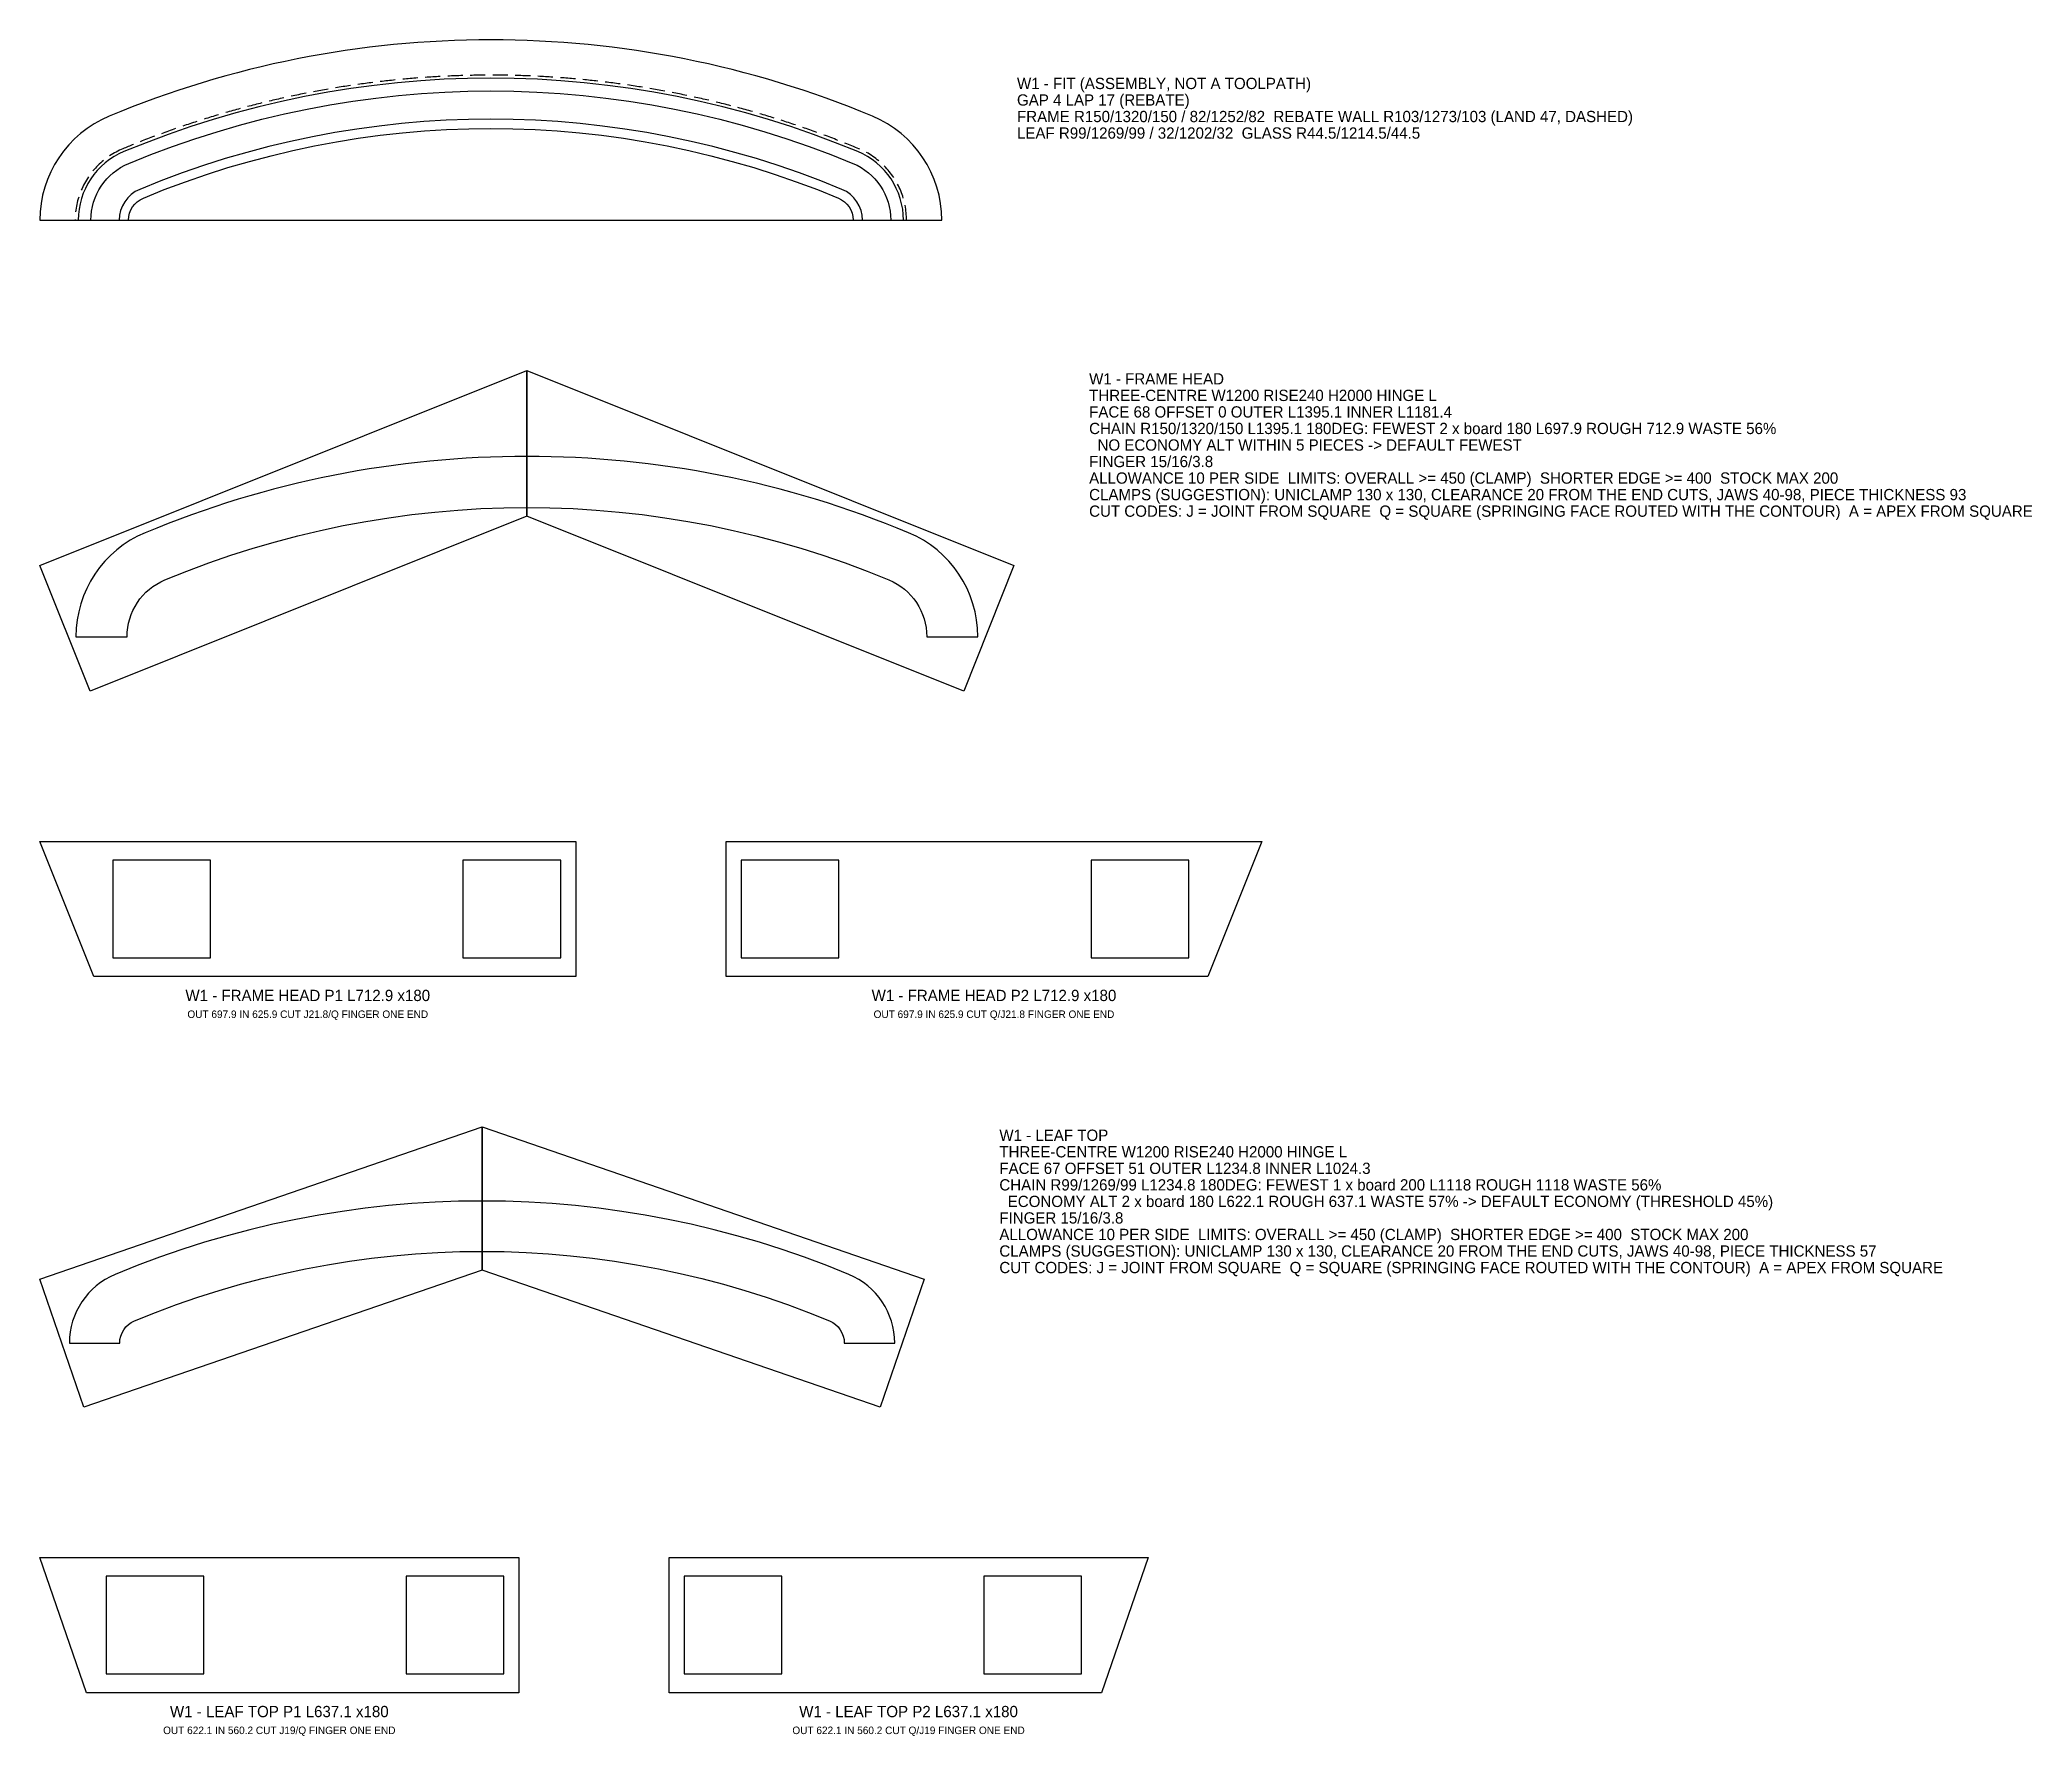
# Model space of a CAD drawing. Extents: x 0 to 2651, y -58 to 2199.
import ezdxf
from ezdxf.enums import TextEntityAlignment as Align

# ---------------------------------------------------------------- set-up
doc = ezdxf.new("R2010")
doc.units = 0
for name, color, linetype in [('ASSEMBLY', 8, 'CONTINUOUS'), ('CLAMPS', 3, 'CONTINUOUS'), ('CONTOUR', 7, 'CONTINUOUS'), ('FINGER', 1, 'CONTINUOUS'), ('FIT', 4, 'CONTINUOUS'), ('PIECES', 5, 'CONTINUOUS'), ('TEXT', 94, 'CONTINUOUS')]:
    doc.layers.add(name, color=color, linetype=linetype)

msp = doc.modelspace()

# ---------------------------------------------------------------- linework, layer by layer
at = {"layer": 'ASSEMBLY'}
for points in [[(647.986168, 1565.16787), (66.850322, 1332.713531), (0, 1499.839336), (647.986168, 1759.033803)], [(1229.122013, 1332.713531), (647.986168, 1565.16787), (647.986168, 1759.033803), (1295.972335, 1499.839336)], [(588.262987, 562.345636), (58.592329, 380), (0, 550.196765), (588.262987, 752.713531)], [(1117.933644, 380), (588.262987, 562.345636), (588.262987, 752.713531), (1176.525973, 550.196765)]]:
    msp.add_lwpolyline(points, close=True, dxfattribs=at)
at = {"layer": 'CLAMPS'}
for points in [[(97, 977.713531), (227, 977.713531), (227, 1107.713531), (97, 1107.713531)], [(562.902461, 977.713531), (692.902461, 977.713531), (692.902461, 1107.713531), (562.902461, 1107.713531)], [(932.902461, 977.713531), (1062.902461, 977.713531), (1062.902461, 1107.713531), (932.902461, 1107.713531)], [(1398.804922, 977.713531), (1528.804922, 977.713531), (1528.804922, 1107.713531), (1398.804922, 1107.713531)], [(88.360656, 25), (218.360656, 25), (218.360656, 155), (88.360656, 155)], [(487.146592, 25), (617.146592, 25), (617.146592, 155), (487.146592, 155)], [(857.146592, 25), (987.146592, 25), (987.146592, 155), (857.146592, 155)], [(1255.932528, 25), (1385.932528, 25), (1385.932528, 155), (1255.932528, 155)]]:
    msp.add_lwpolyline(points, close=True, dxfattribs=at)
at = {"layer": 'CONTOUR'}
for points in [[(1247.986168, 1404.873917, 0.302776), (1155.678475, 1543.335455, 0.2), (140.29386, 1543.335455, 0.302776), (47.986168, 1404.873917), (115.986168, 1404.873917, -0.302776), (166.447706, 1480.566225, -0.2), (1129.524629, 1480.566225, -0.302776), (1179.986168, 1404.873917)], [(1137.262987, 465.194756, 0.302776), (1076.33991, 556.579372, 0.2), (100.186064, 556.579372, 0.302776), (39.262987, 465.194756), (106.262987, 465.194756, -0.302776), (125.955294, 494.733218, -0.2), (1050.570679, 494.733218, -0.302776), (1070.262987, 465.194756)]]:
    msp.add_lwpolyline(points, format="xyb", close=True, dxfattribs=at)
at = {"layer": 'FINGER'}
for points in [[(647.986168, 1576.873917), (647.986168, 1644.873917)], [(588.262987, 587.194756), (588.262987, 654.194756)]]:
    msp.add_lwpolyline(points, dxfattribs=at)
at = {"layer": 'FIT'}
for points in [[(1200, 1959.033803, 0.302776), (1107.692308, 2097.495341, 0.2), (92.307692, 2097.495341, 0.302776), (0, 1959.033803), (68, 1959.033803, -0.302776), (118.461538, 2034.72611, -0.2), (1081.538462, 2034.72611, -0.302776), (1132, 1959.033803)], [(1149, 1959.033803, 0.302776), (1088.076923, 2050.418418, 0.2), (111.923077, 2050.418418, 0.302776), (51, 1959.033803), (118, 1959.033803, -0.302776), (137.692308, 1988.572264, -0.2), (1062.307692, 1988.572264, -0.302776), (1082, 1959.033803)], [(1094.5, 1959.033803, 0.302776), (1067.115385, 2000.110726, 0.2), (132.884615, 2000.110726, 0.302776), (105.5, 1959.033803)]]:
    msp.add_lwpolyline(points, format="xyb", close=True, dxfattribs=at)
for points in [[(502.66419, 2148.307115, 0.003928), (482.735572, 2146.621296)], [(532.600624, 2150.24831, 0.003928), (512.637816, 2149.032562)], [(562.574489, 2151.483539, 0.003928), (542.588575, 2150.738536)], [(592.569138, 2152.012115, 0.003928), (572.571218, 2151.73827)], [(622.567913, 2151.833744, 0.003928), (602.569094, 2152.03121)], [(652.554156, 2150.948525, 0.003928), (632.565542, 2151.617193)], [(682.511212, 2149.356951, 0.003928), (662.543906, 2150.496449)], [(712.422446, 2147.059904, 0.003928), (692.487536, 2148.669599)], [(324.760008, 2121.922352, 0.003928), (305.267858, 2117.444867)], [(354.124106, 2128.063044, 0.003928), (334.53186, 2124.046119)], [(383.624751, 2133.510089, 0.003928), (363.94329, 2129.955954)], [(413.24556, 2138.260462, 0.003928), (393.485813, 2135.171093)], [(442.970082, 2142.311526, 0.003928), (423.143024, 2139.688637)], [(472.781811, 2145.66103, 0.003928), (452.898452, 2143.506078)], [(742.271247, 2144.058661, 0.003928), (722.379803, 2146.13766)], [(772.041037, 2140.354889, 0.003928), (752.204106, 2142.902036)], [(801.715285, 2135.950643, 0.003928), (781.943884, 2138.964524)], [(831.27751, 2130.848371, 0.003928), (811.582619, 2134.327312)], [(860.711296, 2125.050906, 0.003928), (841.103852, 2128.992975)], [(890.000296, 2118.561466, 0.003928), (870.491188, 2122.964475)], [(237.649634, 2099.374416, 0.003928), (218.522469, 2093.531186)], [(266.506596, 2107.574054, 0.003928), (247.247052, 2102.183163)], [(295.548764, 2115.091425, 0.003928), (276.167535, 2110.155866)], [(919.128245, 2111.383657, 0.003928), (899.728307, 2116.24516)], [(948.078966, 2103.521464, 0.003928), (928.798973, 2108.838761)], [(976.836382, 2094.979254, 0.003928), (957.687041, 2100.749392)], [(152.349666, 2070.729309, 0.003928), (133.683051, 2063.549528)], [(180.555315, 2080.946926, 0.003928), (161.724698, 2074.209003)], [(208.993902, 2090.497063, 0.003928), (190.00974, 2084.204739)], [(1005.384523, 2085.761771, 0.003928), (986.376467, 2091.981545)], [(1033.707534, 2075.874132, 0.003928), (1014.851321, 2082.540089)], [(1061.789687, 2065.321831, 0.003928), (1043.095787, 2072.430268)], [(110.384615, 2054.110726, 0.048582), (92.783353, 2044.679908)], [(124.392619, 2059.849885, 0.002973), (110.384615, 2054.110726)], [(1089.615385, 2054.110726, 0.003928), (1071.09418, 2061.657696)], [(1090.654712, 2053.670975, 0.002739), (1089.615385, 2054.110726)], [(1116.118571, 2038.010601, 0.048582), (1099.636905, 2049.284441)], [(64.613104, 2016.636563, 0.048582), (55.102911, 1999.07806)], [(84.750703, 2038.730285, 0.048582), (70.598934, 2024.642268)], [(1136.012892, 2015.697568, 0.048582), (1123.46281, 2031.229478)], [(51.668121, 1989.690638, 0.048582), (47.600601, 1970.1407)], [(1148.661867, 1988.61143, 0.048582), (1141.100532, 2007.09307)], [(1153, 1959.033803, 0.048582), (1151.064346, 1978.90836)], [(47.006182, 1960.162317, 0.002739), (47, 1959.033803)]]:
    msp.add_lwpolyline(points, format="xyb", dxfattribs=at)
at = {"layer": 'PIECES'}
for points in [[(712.902461, 952.713531), (72, 952.713531), (0, 1132.713531), (712.902461, 1132.713531)], [(1553.804922, 952.713531), (912.902461, 952.713531), (912.902461, 1132.713531), (1625.804922, 1132.713531)], [(637.146592, 0), (61.967213, 0), (0, 180), (637.146592, 180)], [(1412.325971, 0), (837.146592, 0), (837.146592, 180), (1474.293184, 180)]]:
    msp.add_lwpolyline(points, close=True, dxfattribs=at)

# ---------------------------------------------------------------- texts
at = {"layer": 'TEXT'}
for s, p in [('W1 - FIT (ASSEMBLY, NOT A TOOLPATH)', (1300, 2133.53121)), ('GAP 4 LAP 17 (REBATE)', (1300, 2111.53121)), ('FRAME R150/1320/150 / 82/1252/82  REBATE WALL R103/1273/103 (LAND 47, DASHED)', (1300, 2089.53121)), ('LEAF R99/1269/99 / 32/1202/32  GLASS R44.5/1214.5/44.5', (1300, 2067.53121)), ('W1 - FRAME HEAD', (1395.972335, 1740.533803)), ('THREE-CENTRE W1200 RISE240 H2000 HINGE L', (1395.972335, 1718.533803)), ('FACE 68 OFFSET 0 OUTER L1395.1 INNER L1181.4', (1395.972335, 1696.533803)), ('CHAIN R150/1320/150 L1395.1 180DEG: FEWEST 2 x board 180 L697.9 ROUGH 712.9 WASTE 56%', (1395.972335, 1674.533803)), ('FINGER 15/16/3.8', (1395.972335, 1630.533803)), ('  NO ECONOMY ALT WITHIN 5 PIECES -> DEFAULT FEWEST', (1395.972335, 1652.533803)), ('ALLOWANCE 10 PER SIDE  LIMITS: OVERALL >= 450 (CLAMP)  SHORTER EDGE >= 400  STOCK MAX 200', (1395.972335, 1608.533803)), ('CLAMPS (SUGGESTION): UNICLAMP 130 x 130, CLEARANCE 20 FROM THE END CUTS, JAWS 40-98, PIECE THICKNESS 93', (1395.972335, 1586.533803)), ('CUT CODES: J = JOINT FROM SQUARE  Q = SQUARE (SPRINGING FACE ROUTED WITH THE CONTOUR)  A = APEX FROM SQUARE', (1395.972335, 1564.533803)), ('W1 - LEAF TOP', (1276.525973, 734.213531)), ('THREE-CENTRE W1200 RISE240 H2000 HINGE L', (1276.525973, 712.213531)), ('FACE 67 OFFSET 51 OUTER L1234.8 INNER L1024.3', (1276.525973, 690.213531)), ('CHAIN R99/1269/99 L1234.8 180DEG: FEWEST 1 x board 200 L1118 ROUGH 1118 WASTE 56%', (1276.525973, 668.213531)), ('FINGER 15/16/3.8', (1276.525973, 624.213531)), ('  ECONOMY ALT 2 x board 180 L622.1 ROUGH 637.1 WASTE 57% -> DEFAULT ECONOMY (THRESHOLD 45%)', (1276.525973, 646.213531)), ('ALLOWANCE 10 PER SIDE  LIMITS: OVERALL >= 450 (CLAMP)  SHORTER EDGE >= 400  STOCK MAX 200', (1276.525973, 602.213531)), ('CLAMPS (SUGGESTION): UNICLAMP 130 x 130, CLEARANCE 20 FROM THE END CUTS, JAWS 40-98, PIECE THICKNESS 57', (1276.525973, 580.213531)), ('CUT CODES: J = JOINT FROM SQUARE  Q = SQUARE (SPRINGING FACE ROUTED WITH THE CONTOUR)  A = APEX FROM SQUARE', (1276.525973, 558.213531))]:
    msp.add_text(s, height=15, dxfattribs=at).set_placement(p)
for s, height, p in [('W1 - FRAME HEAD P1 L712.9 x180', 15, (356.45123, 927.713531)), ('W1 - FRAME HEAD P2 L712.9 x180', 15, (1269.353691, 927.713531)), ('OUT 697.9 IN 625.9 CUT J21.8/Q FINGER ONE END', 10, (356.45123, 902.713531)), ('OUT 697.9 IN 625.9 CUT Q/J21.8 FINGER ONE END', 10, (1269.353691, 902.713531)), ('W1 - LEAF TOP P1 L637.1 x180', 15, (318.573296, -25)), ('W1 - LEAF TOP P2 L637.1 x180', 15, (1155.719888, -25)), ('OUT 622.1 IN 560.2 CUT J19/Q FINGER ONE END', 10, (318.573296, -50)), ('OUT 622.1 IN 560.2 CUT Q/J19 FINGER ONE END', 10, (1155.719888, -50))]:
    msp.add_text(s, height=height, dxfattribs=at).set_placement(p, align=Align.MIDDLE_CENTER)

doc.saveas('drawing.dxf')
